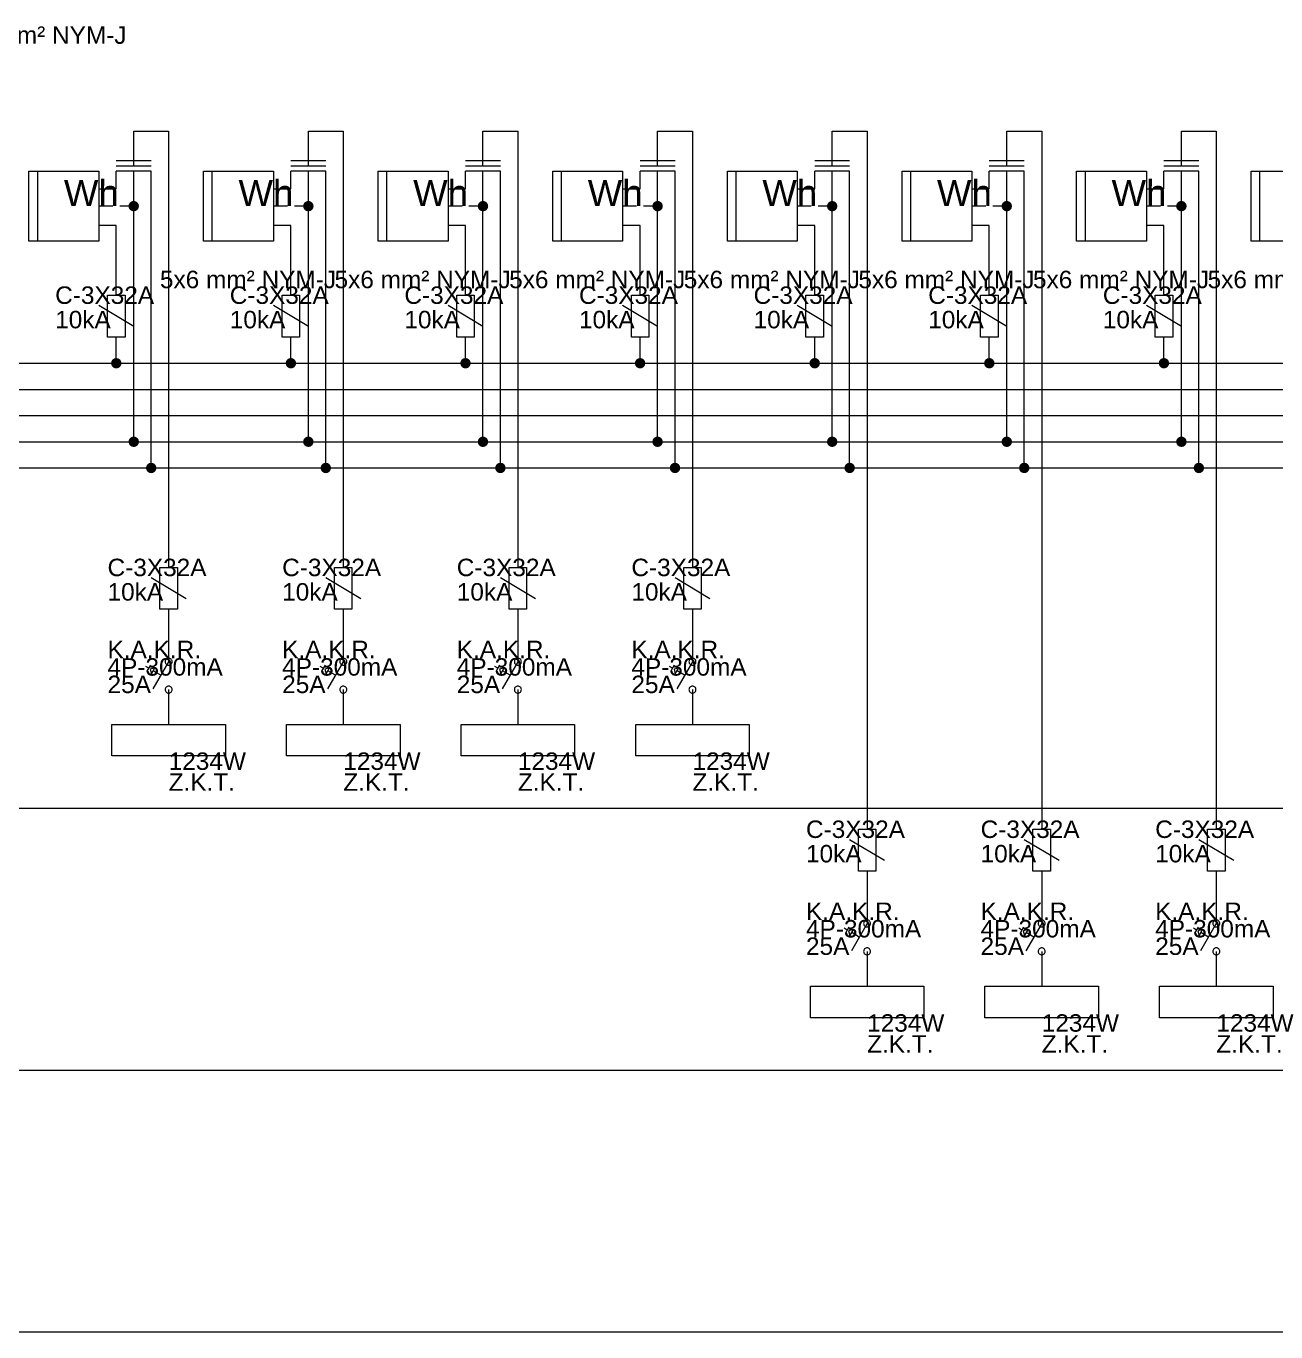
# Model space of a CAD drawing. Extents: x -100 to 4300, y -525 to 1066.
# Drawn here: x 2098 to 2814, y -525 to 223 of the extents above; entities that cross this region are included whole.
import ezdxf

# ---------------------------------------------------------------- set-up
doc = ezdxf.new("R2010")
doc.units = 0
doc.layers.get('0').update_dxf_attribs({"lineweight": 0})
doc.styles.add('Arial', font='Arial.ttf')

msp = doc.modelspace()

# ---------------------------------------------------------------- hatches: boundary and pattern name
h = msp.add_hatch(color=5)
h.dxf.hatch_style = 1
h.paths.add_polyline_path([(2163, 120), (2162.77, 121.15), (2162.12, 122.12), (2161.15, 122.77), (2160, 123), (2158.85, 122.77), (2157.88, 122.12), (2157.23, 121.15), (2157, 120), (2157.23, 118.85), (2157.88, 117.88), (2158.85, 117.23), (2160, 117), (2161.15, 117.23), (2162.12, 117.88), (2162.77, 118.85)])
h = msp.add_hatch(color=5)
h.dxf.hatch_style = 1
h.paths.add_polyline_path([(2263, 120), (2262.77, 121.15), (2262.12, 122.12), (2261.15, 122.77), (2260, 123), (2258.85, 122.77), (2257.88, 122.12), (2257.23, 121.15), (2257, 120), (2257.23, 118.85), (2257.88, 117.88), (2258.85, 117.23), (2260, 117), (2261.15, 117.23), (2262.12, 117.88), (2262.77, 118.85)])
h = msp.add_hatch(color=5)
h.dxf.hatch_style = 1
h.paths.add_polyline_path([(2363, 120), (2362.77, 121.15), (2362.12, 122.12), (2361.15, 122.77), (2360, 123), (2358.85, 122.77), (2357.88, 122.12), (2357.23, 121.15), (2357, 120), (2357.23, 118.85), (2357.88, 117.88), (2358.85, 117.23), (2360, 117), (2361.15, 117.23), (2362.12, 117.88), (2362.77, 118.85)])
h = msp.add_hatch(color=5)
h.dxf.hatch_style = 1
h.paths.add_polyline_path([(2463, 120), (2462.77, 121.15), (2462.12, 122.12), (2461.15, 122.77), (2460, 123), (2458.85, 122.77), (2457.88, 122.12), (2457.23, 121.15), (2457, 120), (2457.23, 118.85), (2457.88, 117.88), (2458.85, 117.23), (2460, 117), (2461.15, 117.23), (2462.12, 117.88), (2462.77, 118.85)])
h = msp.add_hatch(color=5)
h.dxf.hatch_style = 1
h.paths.add_polyline_path([(2563, 120), (2562.77, 121.15), (2562.12, 122.12), (2561.15, 122.77), (2560, 123), (2558.85, 122.77), (2557.88, 122.12), (2557.23, 121.15), (2557, 120), (2557.23, 118.85), (2557.88, 117.88), (2558.85, 117.23), (2560, 117), (2561.15, 117.23), (2562.12, 117.88), (2562.77, 118.85)])
h = msp.add_hatch(color=5)
h.dxf.hatch_style = 1
h.paths.add_polyline_path([(2663, 120), (2662.77, 121.15), (2662.12, 122.12), (2661.15, 122.77), (2660, 123), (2658.85, 122.77), (2657.88, 122.12), (2657.23, 121.15), (2657, 120), (2657.23, 118.85), (2657.88, 117.88), (2658.85, 117.23), (2660, 117), (2661.15, 117.23), (2662.12, 117.88), (2662.77, 118.85)])
h = msp.add_hatch(color=5)
h.dxf.hatch_style = 1
h.paths.add_polyline_path([(2763, 120), (2762.77, 121.15), (2762.12, 122.12), (2761.15, 122.77), (2760, 123), (2758.85, 122.77), (2757.88, 122.12), (2757.23, 121.15), (2757, 120), (2757.23, 118.85), (2757.88, 117.88), (2758.85, 117.23), (2760, 117), (2761.15, 117.23), (2762.12, 117.88), (2762.77, 118.85)])
h = msp.add_hatch(color=36)
h.dxf.hatch_style = 1
h.paths.add_polyline_path([(2153, 30), (2152.77, 31.15), (2152.12, 32.12), (2151.15, 32.77), (2150, 33), (2148.85, 32.77), (2147.88, 32.12), (2147.23, 31.15), (2147, 30), (2147.23, 28.85), (2147.88, 27.88), (2148.85, 27.23), (2150, 27), (2151.15, 27.23), (2152.12, 27.88), (2152.77, 28.85)])
h = msp.add_hatch(color=36)
h.dxf.hatch_style = 1
h.paths.add_polyline_path([(2253, 30), (2252.77, 31.15), (2252.12, 32.12), (2251.15, 32.77), (2250, 33), (2248.85, 32.77), (2247.88, 32.12), (2247.23, 31.15), (2247, 30), (2247.23, 28.85), (2247.88, 27.88), (2248.85, 27.23), (2250, 27), (2251.15, 27.23), (2252.12, 27.88), (2252.77, 28.85)])
h = msp.add_hatch(color=36)
h.dxf.hatch_style = 1
h.paths.add_polyline_path([(2353, 30), (2352.77, 31.15), (2352.12, 32.12), (2351.15, 32.77), (2350, 33), (2348.85, 32.77), (2347.88, 32.12), (2347.23, 31.15), (2347, 30), (2347.23, 28.85), (2347.88, 27.88), (2348.85, 27.23), (2350, 27), (2351.15, 27.23), (2352.12, 27.88), (2352.77, 28.85)])
h = msp.add_hatch(color=36)
h.dxf.hatch_style = 1
h.paths.add_polyline_path([(2453, 30), (2452.77, 31.15), (2452.12, 32.12), (2451.15, 32.77), (2450, 33), (2448.85, 32.77), (2447.88, 32.12), (2447.23, 31.15), (2447, 30), (2447.23, 28.85), (2447.88, 27.88), (2448.85, 27.23), (2450, 27), (2451.15, 27.23), (2452.12, 27.88), (2452.77, 28.85)])
h = msp.add_hatch(color=36)
h.dxf.hatch_style = 1
h.paths.add_polyline_path([(2553, 30), (2552.77, 31.15), (2552.12, 32.12), (2551.15, 32.77), (2550, 33), (2548.85, 32.77), (2547.88, 32.12), (2547.23, 31.15), (2547, 30), (2547.23, 28.85), (2547.88, 27.88), (2548.85, 27.23), (2550, 27), (2551.15, 27.23), (2552.12, 27.88), (2552.77, 28.85)])
h = msp.add_hatch(color=36)
h.dxf.hatch_style = 1
h.paths.add_polyline_path([(2653, 30), (2652.77, 31.15), (2652.12, 32.12), (2651.15, 32.77), (2650, 33), (2648.85, 32.77), (2647.88, 32.12), (2647.23, 31.15), (2647, 30), (2647.23, 28.85), (2647.88, 27.88), (2648.85, 27.23), (2650, 27), (2651.15, 27.23), (2652.12, 27.88), (2652.77, 28.85)])
h = msp.add_hatch(color=36)
h.dxf.hatch_style = 1
h.paths.add_polyline_path([(2753, 30), (2752.77, 31.15), (2752.12, 32.12), (2751.15, 32.77), (2750, 33), (2748.85, 32.77), (2747.88, 32.12), (2747.23, 31.15), (2747, 30), (2747.23, 28.85), (2747.88, 27.88), (2748.85, 27.23), (2750, 27), (2751.15, 27.23), (2752.12, 27.88), (2752.77, 28.85)])
h = msp.add_hatch(color=5)
h.dxf.hatch_style = 1
h.paths.add_polyline_path([(2163, -15), (2162.77, -13.85), (2162.12, -12.88), (2161.15, -12.23), (2160, -12), (2158.85, -12.23), (2157.88, -12.88), (2157.23, -13.85), (2157, -15), (2157.23, -16.15), (2157.88, -17.12), (2158.85, -17.77), (2160, -18), (2161.15, -17.77), (2162.12, -17.12), (2162.77, -16.15)])
h = msp.add_hatch(color=5)
h.dxf.hatch_style = 1
h.paths.add_polyline_path([(2263, -15), (2262.77, -13.85), (2262.12, -12.88), (2261.15, -12.23), (2260, -12), (2258.85, -12.23), (2257.88, -12.88), (2257.23, -13.85), (2257, -15), (2257.23, -16.15), (2257.88, -17.12), (2258.85, -17.77), (2260, -18), (2261.15, -17.77), (2262.12, -17.12), (2262.77, -16.15)])
h = msp.add_hatch(color=5)
h.dxf.hatch_style = 1
h.paths.add_polyline_path([(2363, -15), (2362.77, -13.85), (2362.12, -12.88), (2361.15, -12.23), (2360, -12), (2358.85, -12.23), (2357.88, -12.88), (2357.23, -13.85), (2357, -15), (2357.23, -16.15), (2357.88, -17.12), (2358.85, -17.77), (2360, -18), (2361.15, -17.77), (2362.12, -17.12), (2362.77, -16.15)])
h = msp.add_hatch(color=5)
h.dxf.hatch_style = 1
h.paths.add_polyline_path([(2463, -15), (2462.77, -13.85), (2462.12, -12.88), (2461.15, -12.23), (2460, -12), (2458.85, -12.23), (2457.88, -12.88), (2457.23, -13.85), (2457, -15), (2457.23, -16.15), (2457.88, -17.12), (2458.85, -17.77), (2460, -18), (2461.15, -17.77), (2462.12, -17.12), (2462.77, -16.15)])
h = msp.add_hatch(color=5)
h.dxf.hatch_style = 1
h.paths.add_polyline_path([(2563, -15), (2562.77, -13.85), (2562.12, -12.88), (2561.15, -12.23), (2560, -12), (2558.85, -12.23), (2557.88, -12.88), (2557.23, -13.85), (2557, -15), (2557.23, -16.15), (2557.88, -17.12), (2558.85, -17.77), (2560, -18), (2561.15, -17.77), (2562.12, -17.12), (2562.77, -16.15)])
h = msp.add_hatch(color=5)
h.dxf.hatch_style = 1
h.paths.add_polyline_path([(2663, -15), (2662.77, -13.85), (2662.12, -12.88), (2661.15, -12.23), (2660, -12), (2658.85, -12.23), (2657.88, -12.88), (2657.23, -13.85), (2657, -15), (2657.23, -16.15), (2657.88, -17.12), (2658.85, -17.77), (2660, -18), (2661.15, -17.77), (2662.12, -17.12), (2662.77, -16.15)])
h = msp.add_hatch(color=5)
h.dxf.hatch_style = 1
h.paths.add_polyline_path([(2763, -15), (2762.77, -13.85), (2762.12, -12.88), (2761.15, -12.23), (2760, -12), (2758.85, -12.23), (2757.88, -12.88), (2757.23, -13.85), (2757, -15), (2757.23, -16.15), (2757.88, -17.12), (2758.85, -17.77), (2760, -18), (2761.15, -17.77), (2762.12, -17.12), (2762.77, -16.15)])
h = msp.add_hatch(color=3)
h.dxf.hatch_style = 1
h.paths.add_polyline_path([(2173, -30), (2172.77, -28.85), (2172.12, -27.88), (2171.15, -27.23), (2170, -27), (2168.85, -27.23), (2167.88, -27.88), (2167.23, -28.85), (2167, -30), (2167.23, -31.15), (2167.88, -32.12), (2168.85, -32.77), (2170, -33), (2171.15, -32.77), (2172.12, -32.12), (2172.77, -31.15)])
h = msp.add_hatch(color=3)
h.dxf.hatch_style = 1
h.paths.add_polyline_path([(2273, -30), (2272.77, -28.85), (2272.12, -27.88), (2271.15, -27.23), (2270, -27), (2268.85, -27.23), (2267.88, -27.88), (2267.23, -28.85), (2267, -30), (2267.23, -31.15), (2267.88, -32.12), (2268.85, -32.77), (2270, -33), (2271.15, -32.77), (2272.12, -32.12), (2272.77, -31.15)])
h = msp.add_hatch(color=3)
h.dxf.hatch_style = 1
h.paths.add_polyline_path([(2373, -30), (2372.77, -28.85), (2372.12, -27.88), (2371.15, -27.23), (2370, -27), (2368.85, -27.23), (2367.88, -27.88), (2367.23, -28.85), (2367, -30), (2367.23, -31.15), (2367.88, -32.12), (2368.85, -32.77), (2370, -33), (2371.15, -32.77), (2372.12, -32.12), (2372.77, -31.15)])
h = msp.add_hatch(color=3)
h.dxf.hatch_style = 1
h.paths.add_polyline_path([(2473, -30), (2472.77, -28.85), (2472.12, -27.88), (2471.15, -27.23), (2470, -27), (2468.85, -27.23), (2467.88, -27.88), (2467.23, -28.85), (2467, -30), (2467.23, -31.15), (2467.88, -32.12), (2468.85, -32.77), (2470, -33), (2471.15, -32.77), (2472.12, -32.12), (2472.77, -31.15)])
h = msp.add_hatch(color=3)
h.dxf.hatch_style = 1
h.paths.add_polyline_path([(2573, -30), (2572.77, -28.85), (2572.12, -27.88), (2571.15, -27.23), (2570, -27), (2568.85, -27.23), (2567.88, -27.88), (2567.23, -28.85), (2567, -30), (2567.23, -31.15), (2567.88, -32.12), (2568.85, -32.77), (2570, -33), (2571.15, -32.77), (2572.12, -32.12), (2572.77, -31.15)])
h = msp.add_hatch(color=3)
h.dxf.hatch_style = 1
h.paths.add_polyline_path([(2673, -30), (2672.77, -28.85), (2672.12, -27.88), (2671.15, -27.23), (2670, -27), (2668.85, -27.23), (2667.88, -27.88), (2667.23, -28.85), (2667, -30), (2667.23, -31.15), (2667.88, -32.12), (2668.85, -32.77), (2670, -33), (2671.15, -32.77), (2672.12, -32.12), (2672.77, -31.15)])
h = msp.add_hatch(color=3)
h.dxf.hatch_style = 1
h.paths.add_polyline_path([(2773, -30), (2772.77, -28.85), (2772.12, -27.88), (2771.15, -27.23), (2770, -27), (2768.85, -27.23), (2767.88, -27.88), (2767.23, -28.85), (2767, -30), (2767.23, -31.15), (2767.88, -32.12), (2768.85, -32.77), (2770, -33), (2771.15, -32.77), (2772.12, -32.12), (2772.77, -31.15)])

# ---------------------------------------------------------------- linework, layer by layer
at = {"color": 36}
for p, q in [((2160, 143), (2160, 163)), ((2160, 163), (2180, 163)), ((2180, 163), (2180, 143)), ((2260, 143), (2260, 163)), ((2260, 163), (2280, 163)), ((2280, 163), (2280, 143)), ((2360, 143), (2360, 163)), ((2360, 163), (2380, 163)), ((2380, 163), (2380, 143)), ((2460, 143), (2460, 163)), ((2460, 163), (2480, 163)), ((2480, 163), (2480, 143)), ((2560, 143), (2560, 163)), ((2560, 163), (2580, 163)), ((2580, 163), (2580, 143)), ((2660, 143), (2660, 163)), ((2660, 163), (2680, 163)), ((2680, 163), (2680, 143)), ((2760, 143), (2760, 163)), ((2760, 163), (2780, 163)), ((2780, 163), (2780, 143)), ((2170, 146), (2150, 146)), ((2170, 143), (2150, 143)), ((2180, 143), (2180, -87)), ((2270, 146), (2250, 146)), ((2270, 143), (2250, 143)), ((2280, 143), (2280, -87)), ((2370, 146), (2350, 146)), ((2370, 143), (2350, 143)), ((2380, 143), (2380, -87)), ((2470, 146), (2450, 146)), ((2470, 143), (2450, 143)), ((2480, 143), (2480, -87)), ((2570, 146), (2550, 146)), ((2570, 143), (2550, 143)), ((2580, 143), (2580, -237)), ((2670, 146), (2650, 146)), ((2670, 143), (2650, 143)), ((2680, 143), (2680, -237)), ((2770, 146), (2750, 146)), ((2770, 143), (2750, 143)), ((2780, 143), (2780, -237)), ((2105, 100), (2105, 140)), ((2150, 130), (2150, 140)), ((2170, 140), (2150, 140)), ((2205, 100), (2205, 140)), ((2250, 130), (2250, 140)), ((2270, 140), (2250, 140)), ((2305, 100), (2305, 140)), ((2350, 130), (2350, 140)), ((2370, 140), (2350, 140)), ((2405, 100), (2405, 140)), ((2450, 130), (2450, 140)), ((2470, 140), (2450, 140)), ((2505, 100), (2505, 140)), ((2550, 130), (2550, 140)), ((2570, 140), (2550, 140)), ((2605, 100), (2605, 140)), ((2650, 130), (2650, 140)), ((2670, 140), (2650, 140)), ((2705, 100), (2705, 140)), ((2750, 130), (2750, 140)), ((2770, 140), (2750, 140)), ((2805, 100), (2805, 140)), ((2140, 130), (2150, 130)), ((2240, 130), (2250, 130)), ((2340, 130), (2350, 130)), ((2440, 130), (2450, 130)), ((2540, 130), (2550, 130)), ((2640, 130), (2650, 130)), ((2740, 130), (2750, 130)), ((2150, 109), (2140, 109)), ((2150, 69), (2150, 109)), ((2250, 109), (2240, 109)), ((2250, 69), (2250, 109)), ((2350, 109), (2340, 109)), ((2350, 69), (2350, 109)), ((2450, 109), (2440, 109)), ((2450, 69), (2450, 109)), ((2550, 109), (2540, 109)), ((2550, 69), (2550, 109)), ((2650, 109), (2640, 109)), ((2650, 69), (2650, 109)), ((2750, 109), (2740, 109)), ((2750, 69), (2750, 109)), ((2160, 51), (2140, 63)), ((2260, 51), (2240, 63)), ((2360, 51), (2340, 63)), ((2460, 51), (2440, 63)), ((2560, 51), (2540, 63)), ((2660, 51), (2640, 63)), ((2760, 51), (2740, 63)), ((2150, 30), (2150, 45)), ((2250, 30), (2250, 45)), ((2350, 30), (2350, 45)), ((2450, 30), (2450, 45)), ((2550, 30), (2550, 45)), ((2650, 30), (2650, 45)), ((2750, 30), (2750, 45)), ((0, 30), (3400, 30)), ((2190, -105), (2170, -93)), ((2290, -105), (2270, -93)), ((2390, -105), (2370, -93)), ((2490, -105), (2470, -93)), ((2180, -111), (2180, -141)), ((2280, -111), (2280, -141)), ((2380, -111), (2380, -141)), ((2480, -111), (2480, -141)), ((2180, -141), (2171, -156.59)), ((2280, -141), (2271, -156.59)), ((2380, -141), (2371, -156.59)), ((2480, -141), (2471, -156.59)), ((2168.57, -144.75), (2166.84, -143.75)), ((2169.57, -143.02), (2167.57, -146.49)), ((2175.52, -148.77), (2171.17, -146.26)), ((2268.57, -144.75), (2266.84, -143.75)), ((2269.57, -143.02), (2267.57, -146.49)), ((2275.52, -148.77), (2271.17, -146.26)), ((2368.57, -144.75), (2366.84, -143.75)), ((2369.57, -143.02), (2367.57, -146.49)), ((2375.52, -148.77), (2371.17, -146.26)), ((2468.57, -144.75), (2466.84, -143.75)), ((2469.57, -143.02), (2467.57, -146.49)), ((2475.52, -148.77), (2471.17, -146.26)), ((2180, -157), (2180, -177)), ((2280, -157), (2280, -177)), ((2380, -157), (2380, -177)), ((2480, -157), (2480, -177)), ((2590, -255), (2570, -243)), ((2690, -255), (2670, -243)), ((2790, -255), (2770, -243)), ((2580, -261), (2580, -291)), ((2680, -261), (2680, -291)), ((2780, -261), (2780, -291)), ((2580, -291), (2571, -306.59)), ((2680, -291), (2671, -306.59)), ((2780, -291), (2771, -306.59)), ((2568.57, -294.75), (2566.84, -293.75)), ((2569.57, -293.02), (2567.57, -296.49)), ((2575.52, -298.77), (2571.17, -296.26)), ((2668.57, -294.75), (2666.84, -293.75)), ((2669.57, -293.02), (2667.57, -296.49)), ((2675.52, -298.77), (2671.17, -296.26)), ((2768.57, -294.75), (2766.84, -293.75)), ((2769.57, -293.02), (2767.57, -296.49)), ((2775.52, -298.77), (2771.17, -296.26)), ((2580, -307), (2580, -327)), ((2680, -307), (2680, -327)), ((2780, -307), (2780, -327))]:
    msp.add_line(p, q, dxfattribs=at)
at = {"color": 5}
for p, q in [((2160, -15), (2160, 140)), ((2260, -15), (2260, 140)), ((2360, -15), (2360, 140)), ((2460, -15), (2460, 140)), ((2560, -15), (2560, 140)), ((2660, -15), (2660, 140)), ((2760, -15), (2760, 140)), ((2148, 120), (2140, 120)), ((2160, 120), (2152, 120)), ((2248, 120), (2240, 120)), ((2260, 120), (2252, 120)), ((2348, 120), (2340, 120)), ((2360, 120), (2352, 120)), ((2448, 120), (2440, 120)), ((2460, 120), (2452, 120)), ((2548, 120), (2540, 120)), ((2560, 120), (2552, 120)), ((2648, 120), (2640, 120)), ((2660, 120), (2652, 120)), ((2748, 120), (2740, 120)), ((2760, 120), (2752, 120)), ((0, -15), (3400, -15))]:
    msp.add_line(p, q, dxfattribs=at)
at = {"color": 3}
for p, q in [((2170, -30), (2170, 140)), ((2270, -30), (2270, 140)), ((2370, -30), (2370, 140)), ((2470, -30), (2470, 140)), ((2570, -30), (2570, 140)), ((2670, -30), (2670, 140)), ((2770, -30), (2770, 140)), ((0, -30), (3400, -30))]:
    msp.add_line(p, q, dxfattribs=at)
at = {"color": 7}
msp.add_line((0, 15), (3400, 15), dxfattribs=at)
at = {"color": 252}
msp.add_line((0, 0), (3400, 0), dxfattribs=at)
at = {"color": 152}
for p, q in [((-100, -225), (4200, -225)), ((-100, -375), (4200, -375)), ((-100, -525), (4200, -525))]:
    msp.add_line(p, q, dxfattribs=at)
at = {"color": 36}
for points in [[(2140, 100), (2100, 100), (2100, 140), (2140, 140), (2140, 100)], [(2240, 100), (2200, 100), (2200, 140), (2240, 140), (2240, 100)], [(2340, 100), (2300, 100), (2300, 140), (2340, 140), (2340, 100)], [(2440, 100), (2400, 100), (2400, 140), (2440, 140), (2440, 100)], [(2540, 100), (2500, 100), (2500, 140), (2540, 140), (2540, 100)], [(2640, 100), (2600, 100), (2600, 140), (2640, 140), (2640, 100)], [(2740, 100), (2700, 100), (2700, 140), (2740, 140), (2740, 100)], [(2840, 100), (2800, 100), (2800, 140), (2840, 140), (2840, 100)], [(2155, 45), (2145, 45), (2145, 69), (2155, 69), (2155, 45)], [(2255, 45), (2245, 45), (2245, 69), (2255, 69), (2255, 45)], [(2355, 45), (2345, 45), (2345, 69), (2355, 69), (2355, 45)], [(2455, 45), (2445, 45), (2445, 69), (2455, 69), (2455, 45)], [(2555, 45), (2545, 45), (2545, 69), (2555, 69), (2555, 45)], [(2655, 45), (2645, 45), (2645, 69), (2655, 69), (2655, 45)], [(2755, 45), (2745, 45), (2745, 69), (2755, 69), (2755, 45)], [(2185, -111), (2175, -111), (2175, -87), (2185, -87), (2185, -111)], [(2285, -111), (2275, -111), (2275, -87), (2285, -87), (2285, -111)], [(2385, -111), (2375, -111), (2375, -87), (2385, -87), (2385, -111)], [(2485, -111), (2475, -111), (2475, -87), (2485, -87), (2485, -111)], [(2182, -141), (2181.96, -140.61), (2181.85, -140.23), (2181.66, -139.89), (2181.41, -139.59), (2181.11, -139.34), (2180.77, -139.15), (2180.39, -139.04), (2180, -139), (2179.61, -139.04), (2179.23, -139.15), (2178.89, -139.34), (2178.59, -139.59), (2178.34, -139.89), (2178.15, -140.23), (2178.04, -140.61), (2178, -141), (2178.04, -141.39), (2178.15, -141.77), (2178.34, -142.11), (2178.59, -142.41), (2178.89, -142.66), (2179.23, -142.85), (2179.61, -142.96), (2180, -143), (2180.39, -142.96), (2180.77, -142.85), (2181.11, -142.66), (2181.41, -142.41), (2181.66, -142.11), (2181.85, -141.77), (2181.96, -141.39), (2182, -141)], [(2282, -141), (2281.96, -140.61), (2281.85, -140.23), (2281.66, -139.89), (2281.41, -139.59), (2281.11, -139.34), (2280.77, -139.15), (2280.39, -139.04), (2280, -139), (2279.61, -139.04), (2279.23, -139.15), (2278.89, -139.34), (2278.59, -139.59), (2278.34, -139.89), (2278.15, -140.23), (2278.04, -140.61), (2278, -141), (2278.04, -141.39), (2278.15, -141.77), (2278.34, -142.11), (2278.59, -142.41), (2278.89, -142.66), (2279.23, -142.85), (2279.61, -142.96), (2280, -143), (2280.39, -142.96), (2280.77, -142.85), (2281.11, -142.66), (2281.41, -142.41), (2281.66, -142.11), (2281.85, -141.77), (2281.96, -141.39), (2282, -141)], [(2382, -141), (2381.96, -140.61), (2381.85, -140.23), (2381.66, -139.89), (2381.41, -139.59), (2381.11, -139.34), (2380.77, -139.15), (2380.39, -139.04), (2380, -139), (2379.61, -139.04), (2379.23, -139.15), (2378.89, -139.34), (2378.59, -139.59), (2378.34, -139.89), (2378.15, -140.23), (2378.04, -140.61), (2378, -141), (2378.04, -141.39), (2378.15, -141.77), (2378.34, -142.11), (2378.59, -142.41), (2378.89, -142.66), (2379.23, -142.85), (2379.61, -142.96), (2380, -143), (2380.39, -142.96), (2380.77, -142.85), (2381.11, -142.66), (2381.41, -142.41), (2381.66, -142.11), (2381.85, -141.77), (2381.96, -141.39), (2382, -141)], [(2482, -141), (2481.96, -140.61), (2481.85, -140.23), (2481.66, -139.89), (2481.41, -139.59), (2481.11, -139.34), (2480.77, -139.15), (2480.39, -139.04), (2480, -139), (2479.61, -139.04), (2479.23, -139.15), (2478.89, -139.34), (2478.59, -139.59), (2478.34, -139.89), (2478.15, -140.23), (2478.04, -140.61), (2478, -141), (2478.04, -141.39), (2478.15, -141.77), (2478.34, -142.11), (2478.59, -142.41), (2478.89, -142.66), (2479.23, -142.85), (2479.61, -142.96), (2480, -143), (2480.39, -142.96), (2480.77, -142.85), (2481.11, -142.66), (2481.41, -142.41), (2481.66, -142.11), (2481.85, -141.77), (2481.96, -141.39), (2482, -141)], [(2172.17, -144.52), (2169.44, -145.25), (2170.17, -147.99), (2172.17, -144.52)], [(2272.17, -144.52), (2269.44, -145.25), (2270.17, -147.99), (2272.17, -144.52)], [(2372.17, -144.52), (2369.44, -145.25), (2370.17, -147.99), (2372.17, -144.52)], [(2472.17, -144.52), (2469.44, -145.25), (2470.17, -147.99), (2472.17, -144.52)], [(2182, -157), (2181.96, -156.61), (2181.85, -156.23), (2181.66, -155.89), (2181.41, -155.59), (2181.11, -155.34), (2180.77, -155.15), (2180.39, -155.04), (2180, -155), (2179.61, -155.04), (2179.23, -155.15), (2178.89, -155.34), (2178.59, -155.59), (2178.34, -155.89), (2178.15, -156.23), (2178.04, -156.61), (2178, -157), (2178.04, -157.39), (2178.15, -157.77), (2178.34, -158.11), (2178.59, -158.41), (2178.89, -158.66), (2179.23, -158.85), (2179.61, -158.96), (2180, -159), (2180.39, -158.96), (2180.77, -158.85), (2181.11, -158.66), (2181.41, -158.41), (2181.66, -158.11), (2181.85, -157.77), (2181.96, -157.39), (2182, -157)], [(2282, -157), (2281.96, -156.61), (2281.85, -156.23), (2281.66, -155.89), (2281.41, -155.59), (2281.11, -155.34), (2280.77, -155.15), (2280.39, -155.04), (2280, -155), (2279.61, -155.04), (2279.23, -155.15), (2278.89, -155.34), (2278.59, -155.59), (2278.34, -155.89), (2278.15, -156.23), (2278.04, -156.61), (2278, -157), (2278.04, -157.39), (2278.15, -157.77), (2278.34, -158.11), (2278.59, -158.41), (2278.89, -158.66), (2279.23, -158.85), (2279.61, -158.96), (2280, -159), (2280.39, -158.96), (2280.77, -158.85), (2281.11, -158.66), (2281.41, -158.41), (2281.66, -158.11), (2281.85, -157.77), (2281.96, -157.39), (2282, -157)], [(2382, -157), (2381.96, -156.61), (2381.85, -156.23), (2381.66, -155.89), (2381.41, -155.59), (2381.11, -155.34), (2380.77, -155.15), (2380.39, -155.04), (2380, -155), (2379.61, -155.04), (2379.23, -155.15), (2378.89, -155.34), (2378.59, -155.59), (2378.34, -155.89), (2378.15, -156.23), (2378.04, -156.61), (2378, -157), (2378.04, -157.39), (2378.15, -157.77), (2378.34, -158.11), (2378.59, -158.41), (2378.89, -158.66), (2379.23, -158.85), (2379.61, -158.96), (2380, -159), (2380.39, -158.96), (2380.77, -158.85), (2381.11, -158.66), (2381.41, -158.41), (2381.66, -158.11), (2381.85, -157.77), (2381.96, -157.39), (2382, -157)], [(2482, -157), (2481.96, -156.61), (2481.85, -156.23), (2481.66, -155.89), (2481.41, -155.59), (2481.11, -155.34), (2480.77, -155.15), (2480.39, -155.04), (2480, -155), (2479.61, -155.04), (2479.23, -155.15), (2478.89, -155.34), (2478.59, -155.59), (2478.34, -155.89), (2478.15, -156.23), (2478.04, -156.61), (2478, -157), (2478.04, -157.39), (2478.15, -157.77), (2478.34, -158.11), (2478.59, -158.41), (2478.89, -158.66), (2479.23, -158.85), (2479.61, -158.96), (2480, -159), (2480.39, -158.96), (2480.77, -158.85), (2481.11, -158.66), (2481.41, -158.41), (2481.66, -158.11), (2481.85, -157.77), (2481.96, -157.39), (2482, -157)], [(2147.5, -195), (2147.5, -177), (2212.5, -177), (2212.5, -195), (2147.5, -195)], [(2247.5, -195), (2247.5, -177), (2312.5, -177), (2312.5, -195), (2247.5, -195)], [(2347.5, -195), (2347.5, -177), (2412.5, -177), (2412.5, -195), (2347.5, -195)], [(2447.5, -195), (2447.5, -177), (2512.5, -177), (2512.5, -195), (2447.5, -195)], [(2585, -261), (2575, -261), (2575, -237), (2585, -237), (2585, -261)], [(2685, -261), (2675, -261), (2675, -237), (2685, -237), (2685, -261)], [(2785, -261), (2775, -261), (2775, -237), (2785, -237), (2785, -261)], [(2582, -291), (2581.96, -290.61), (2581.85, -290.23), (2581.66, -289.89), (2581.41, -289.59), (2581.11, -289.34), (2580.77, -289.15), (2580.39, -289.04), (2580, -289), (2579.61, -289.04), (2579.23, -289.15), (2578.89, -289.34), (2578.59, -289.59), (2578.34, -289.89), (2578.15, -290.23), (2578.04, -290.61), (2578, -291), (2578.04, -291.39), (2578.15, -291.77), (2578.34, -292.11), (2578.59, -292.41), (2578.89, -292.66), (2579.23, -292.85), (2579.61, -292.96), (2580, -293), (2580.39, -292.96), (2580.77, -292.85), (2581.11, -292.66), (2581.41, -292.41), (2581.66, -292.11), (2581.85, -291.77), (2581.96, -291.39), (2582, -291)], [(2682, -291), (2681.96, -290.61), (2681.85, -290.23), (2681.66, -289.89), (2681.41, -289.59), (2681.11, -289.34), (2680.77, -289.15), (2680.39, -289.04), (2680, -289), (2679.61, -289.04), (2679.23, -289.15), (2678.89, -289.34), (2678.59, -289.59), (2678.34, -289.89), (2678.15, -290.23), (2678.04, -290.61), (2678, -291), (2678.04, -291.39), (2678.15, -291.77), (2678.34, -292.11), (2678.59, -292.41), (2678.89, -292.66), (2679.23, -292.85), (2679.61, -292.96), (2680, -293), (2680.39, -292.96), (2680.77, -292.85), (2681.11, -292.66), (2681.41, -292.41), (2681.66, -292.11), (2681.85, -291.77), (2681.96, -291.39), (2682, -291)], [(2782, -291), (2781.96, -290.61), (2781.85, -290.23), (2781.66, -289.89), (2781.41, -289.59), (2781.11, -289.34), (2780.77, -289.15), (2780.39, -289.04), (2780, -289), (2779.61, -289.04), (2779.23, -289.15), (2778.89, -289.34), (2778.59, -289.59), (2778.34, -289.89), (2778.15, -290.23), (2778.04, -290.61), (2778, -291), (2778.04, -291.39), (2778.15, -291.77), (2778.34, -292.11), (2778.59, -292.41), (2778.89, -292.66), (2779.23, -292.85), (2779.61, -292.96), (2780, -293), (2780.39, -292.96), (2780.77, -292.85), (2781.11, -292.66), (2781.41, -292.41), (2781.66, -292.11), (2781.85, -291.77), (2781.96, -291.39), (2782, -291)], [(2572.17, -294.52), (2569.44, -295.25), (2570.17, -297.99), (2572.17, -294.52)], [(2672.17, -294.52), (2669.44, -295.25), (2670.17, -297.99), (2672.17, -294.52)], [(2772.17, -294.52), (2769.44, -295.25), (2770.17, -297.99), (2772.17, -294.52)], [(2582, -307), (2581.96, -306.61), (2581.85, -306.23), (2581.66, -305.89), (2581.41, -305.59), (2581.11, -305.34), (2580.77, -305.15), (2580.39, -305.04), (2580, -305), (2579.61, -305.04), (2579.23, -305.15), (2578.89, -305.34), (2578.59, -305.59), (2578.34, -305.89), (2578.15, -306.23), (2578.04, -306.61), (2578, -307), (2578.04, -307.39), (2578.15, -307.77), (2578.34, -308.11), (2578.59, -308.41), (2578.89, -308.66), (2579.23, -308.85), (2579.61, -308.96), (2580, -309), (2580.39, -308.96), (2580.77, -308.85), (2581.11, -308.66), (2581.41, -308.41), (2581.66, -308.11), (2581.85, -307.77), (2581.96, -307.39), (2582, -307)], [(2682, -307), (2681.96, -306.61), (2681.85, -306.23), (2681.66, -305.89), (2681.41, -305.59), (2681.11, -305.34), (2680.77, -305.15), (2680.39, -305.04), (2680, -305), (2679.61, -305.04), (2679.23, -305.15), (2678.89, -305.34), (2678.59, -305.59), (2678.34, -305.89), (2678.15, -306.23), (2678.04, -306.61), (2678, -307), (2678.04, -307.39), (2678.15, -307.77), (2678.34, -308.11), (2678.59, -308.41), (2678.89, -308.66), (2679.23, -308.85), (2679.61, -308.96), (2680, -309), (2680.39, -308.96), (2680.77, -308.85), (2681.11, -308.66), (2681.41, -308.41), (2681.66, -308.11), (2681.85, -307.77), (2681.96, -307.39), (2682, -307)], [(2782, -307), (2781.96, -306.61), (2781.85, -306.23), (2781.66, -305.89), (2781.41, -305.59), (2781.11, -305.34), (2780.77, -305.15), (2780.39, -305.04), (2780, -305), (2779.61, -305.04), (2779.23, -305.15), (2778.89, -305.34), (2778.59, -305.59), (2778.34, -305.89), (2778.15, -306.23), (2778.04, -306.61), (2778, -307), (2778.04, -307.39), (2778.15, -307.77), (2778.34, -308.11), (2778.59, -308.41), (2778.89, -308.66), (2779.23, -308.85), (2779.61, -308.96), (2780, -309), (2780.39, -308.96), (2780.77, -308.85), (2781.11, -308.66), (2781.41, -308.41), (2781.66, -308.11), (2781.85, -307.77), (2781.96, -307.39), (2782, -307)], [(2547.5, -345), (2547.5, -327), (2612.5, -327), (2612.5, -345), (2547.5, -345)], [(2647.5, -345), (2647.5, -327), (2712.5, -327), (2712.5, -345), (2647.5, -345)], [(2747.5, -345), (2747.5, -327), (2812.5, -327), (2812.5, -345), (2747.5, -345)]]:
    msp.add_lwpolyline(points, dxfattribs=at)

# ---------------------------------------------------------------- texts
at = {"color": 7, "style": 'Arial'}
for s, height, p in [('5x6 mm² NYM-J', 10, (2055, 213)), ('Wh', 15, (2120, 120)), ('Wh', 15, (2220, 120)), ('Wh', 15, (2320, 120)), ('Wh', 15, (2420, 120)), ('Wh', 15, (2520, 120)), ('Wh', 15, (2620, 120)), ('Wh', 15, (2720, 120)), ('5x6 mm² NYM-J', 10, (2175, 73)), ('5x6 mm² NYM-J', 10, (2275, 73)), ('5x6 mm² NYM-J', 10, (2375, 73)), ('5x6 mm² NYM-J', 10, (2475, 73)), ('5x6 mm² NYM-J', 10, (2575, 73)), ('5x6 mm² NYM-J', 10, (2675, 73)), ('5x6 mm² NYM-J', 10, (2775, 73)), ('C-3X32A', 10, (2115, 64)), ('C-3X32A', 10, (2215, 64)), ('C-3X32A', 10, (2315, 64)), ('C-3X32A', 10, (2415, 64)), ('C-3X32A', 10, (2515, 64)), ('C-3X32A', 10, (2615, 64)), ('C-3X32A', 10, (2715, 64)), ('10kA', 10, (2115, 50)), ('10kA', 10, (2215, 50)), ('10kA', 10, (2315, 50)), ('10kA', 10, (2415, 50)), ('10kA', 10, (2515, 50)), ('10kA', 10, (2615, 50)), ('10kA', 10, (2715, 50)), ('C-3X32A', 10, (2145, -92)), ('C-3X32A', 10, (2245, -92)), ('C-3X32A', 10, (2345, -92)), ('C-3X32A', 10, (2445, -92)), ('10kA', 10, (2145, -106)), ('10kA', 10, (2245, -106)), ('10kA', 10, (2345, -106)), ('10kA', 10, (2445, -106)), ('K.A.K.R.', 10, (2145, -139)), ('K.A.K.R.', 10, (2245, -139)), ('K.A.K.R.', 10, (2345, -139)), ('K.A.K.R.', 10, (2445, -139)), ('4P-300mA', 10, (2145, -149)), ('4P-300mA', 10, (2245, -149)), ('4P-300mA', 10, (2345, -149)), ('4P-300mA', 10, (2445, -149)), ('25A', 10, (2145, -159)), ('25A', 10, (2245, -159)), ('25A', 10, (2345, -159)), ('25A', 10, (2445, -159)), ('1234W', 10, (2180, -203)), ('1234W', 10, (2280, -203)), ('1234W', 10, (2380, -203)), ('1234W', 10, (2480, -203)), ('Z.K.T.', 10, (2180, -215)), ('Z.K.T.', 10, (2280, -215)), ('Z.K.T.', 10, (2380, -215)), ('Z.K.T.', 10, (2480, -215)), ('C-3X32A', 10, (2545, -242)), ('C-3X32A', 10, (2645, -242)), ('C-3X32A', 10, (2745, -242)), ('10kA', 10, (2545, -256)), ('10kA', 10, (2645, -256)), ('10kA', 10, (2745, -256)), ('K.A.K.R.', 10, (2545, -289)), ('K.A.K.R.', 10, (2645, -289)), ('K.A.K.R.', 10, (2745, -289)), ('4P-300mA', 10, (2545, -299)), ('4P-300mA', 10, (2645, -299)), ('4P-300mA', 10, (2745, -299)), ('25A', 10, (2545, -309)), ('25A', 10, (2645, -309)), ('25A', 10, (2745, -309)), ('1234W', 10, (2580, -353)), ('1234W', 10, (2680, -353)), ('1234W', 10, (2780, -353)), ('Z.K.T.', 10, (2580, -365)), ('Z.K.T.', 10, (2680, -365)), ('Z.K.T.', 10, (2780, -365))]:
    msp.add_text(s, height=height, dxfattribs=at).set_placement(p)

doc.saveas('drawing.dxf')
